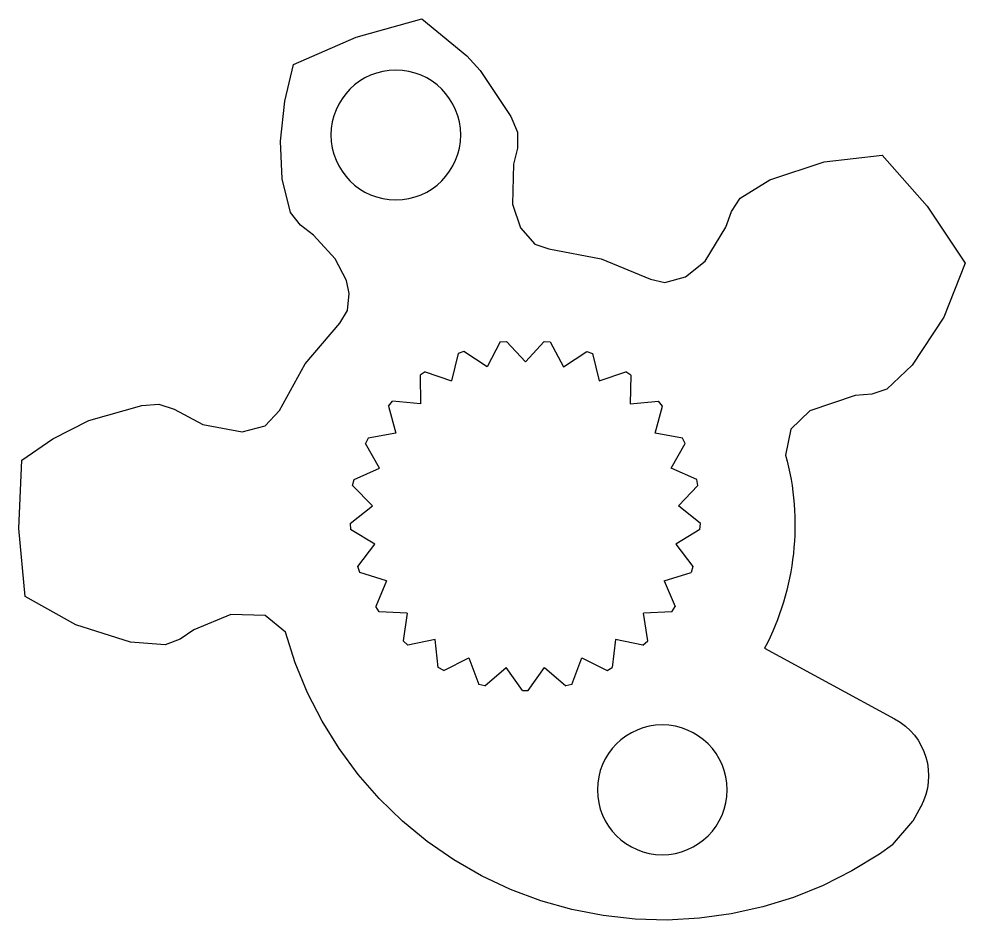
# Model space of a CAD drawing. Header units: millimetres. Extents: x -658 to 1307, y -81 to 472.
# Drawn here: x 1051.48 to 1066.06, y 37.39 to 51.28 of the extents above; entities that cross this region are included whole.
import ezdxf

# ---------------------------------------------------------------- set-up
doc = ezdxf.new("R2010")
doc.units = ezdxf.units.MM
doc.layers.get('0').update_dxf_attribs({"true_color": 0xffffff})
doc.layers.add('gears', color=134, linetype='Continuous', true_color=0x009987)

# ---------------------------------------------------------------- blocks, each defined once
blk = doc.blocks.new('Group_33')
for p, q in [((51.97, 136.04, 30), (62.1, 138.88, 30)), ((51.97, 136.04, 7.78), (62.1, 138.88, 7.78)), ((62.1, 138.88, 7.78), (62.1, 138.88, 30)), ((62.1, 138.88, 30), (69.02, 133.18, 30)), ((62.1, 138.88, 7.78), (69.02, 133.18, 7.78)), ((42.31, 131.86, 30), (51.97, 136.04, 30)), ((42.31, 131.86, 7.78), (51.97, 136.04, 7.78)), ((51.97, 136.04, 7.78), (51.97, 136.04, 30)), ((69.02, 133.18, 7.78), (69.02, 133.18, 30)), ((69.02, 133.18, 30), (71.1, 130.94, 30)), ((69.02, 133.18, 7.78), (71.1, 130.94, 7.78)), ((40.97, 126.21, 30), (42.31, 131.86, 30)), ((40.97, 126.21, 7.78), (42.31, 131.86, 7.78)), ((42.31, 131.86, 7.78), (42.31, 131.86, 30)), ((71.1, 130.94, 7.78), (71.1, 130.94, 30)), ((71.1, 130.94, 30), (75.84, 123.86, 30)), ((71.1, 130.94, 7.78), (75.84, 123.86, 7.78)), ((40.32, 120.02, 30), (40.97, 126.21, 30)), ((40.32, 120.02, 7.78), (40.97, 126.21, 7.78)), ((40.97, 126.21, 7.78), (40.97, 126.21, 30)), ((75.84, 123.86, 7.78), (75.84, 123.86, 30)), ((75.84, 123.86, 30), (76.83, 121.43, 30)), ((75.84, 123.86, 7.78), (76.83, 121.43, 7.78)), ((76.83, 121.43, 7.78), (76.83, 121.43, 30)), ((76.83, 121.43, 30), (76.84, 118.97, 30)), ((76.83, 121.43, 7.78), (76.84, 118.97, 7.78)), ((40.32, 120.02, 7.78), (40.32, 120.02, 30)), ((40.6, 114.24, 30), (40.32, 120.02, 30)), ((40.6, 114.24, 7.78), (40.32, 120.02, 7.78)), ((76.84, 118.97, 30), (76.25, 116.49, 30)), ((76.84, 118.97, 7.78), (76.25, 116.49, 7.78)), ((76.84, 118.97, 7.78), (76.84, 118.97, 30)), ((115.75, 114.07, 30), (124.13, 116.87, 30)), ((115.75, 114.07, 7.78), (124.13, 116.87, 7.78)), ((124.13, 116.87, 30), (133.04, 117.89, 30)), ((124.13, 116.87, 7.78), (133.04, 117.89, 7.78)), ((124.13, 116.87, 7.78), (124.13, 116.87, 30)), ((133.04, 117.89, 7.78), (133.04, 117.89, 30)), ((133.04, 117.89, 30), (140, 110, 30)), ((133.04, 117.89, 7.78), (140, 110, 7.78)), ((76.25, 116.49, 30), (76.1, 110.32, 30)), ((76.25, 116.49, 7.78), (76.1, 110.32, 7.78)), ((76.25, 116.49, 7.78), (76.25, 116.49, 30)), ((40.6, 114.24, 7.78), (40.6, 114.24, 30)), ((41.86, 109.03, 30), (40.6, 114.24, 30)), ((41.86, 109.03, 7.78), (40.6, 114.24, 7.78)), ((111.19, 111.26, 30), (115.75, 114.07, 30)), ((111.19, 111.26, 7.78), (115.75, 114.07, 7.78)), ((115.75, 114.07, 7.78), (115.75, 114.07, 30)), ((109.84, 109.2, 30), (111.19, 111.26, 30)), ((109.84, 109.2, 7.78), (111.19, 111.26, 7.78)), ((111.19, 111.26, 7.78), (111.19, 111.26, 30)), ((76.1, 110.32, 7.78), (76.1, 110.32, 30)), ((76.1, 110.32, 30), (77.3, 106.66, 30)), ((76.1, 110.32, 7.78), (77.3, 106.66, 7.78)), ((140, 110, 7.78), (140, 110, 30)), ((140, 110, 30), (145.83, 101.23, 30)), ((140, 110, 7.78), (145.83, 101.23, 7.78)), ((41.86, 109.03, 7.78), (41.86, 109.03, 30)), ((43.41, 107.11, 30), (41.86, 109.03, 30)), ((43.41, 107.11, 7.78), (41.86, 109.03, 7.78)), ((108.98, 106.8, 30), (109.84, 109.2, 30)), ((108.98, 106.8, 7.78), (109.84, 109.2, 7.78)), ((109.84, 109.2, 7.78), (109.84, 109.2, 30)), ((43.41, 107.11, 7.78), (43.41, 107.11, 30)), ((45.42, 105.56, 30), (43.41, 107.11, 30)), ((45.42, 105.56, 7.78), (43.41, 107.11, 7.78)), ((77.3, 106.66, 7.78), (77.3, 106.66, 30)), ((77.3, 106.66, 30), (79.52, 104.18, 30)), ((77.3, 106.66, 7.78), (79.52, 104.18, 7.78)), ((105.76, 101.55, 30), (108.98, 106.8, 30)), ((105.76, 101.55, 7.78), (108.98, 106.8, 7.78)), ((108.98, 106.8, 7.78), (108.98, 106.8, 30)), ((45.42, 105.56, 7.78), (45.42, 105.56, 30)), ((48.76, 101.91, 30), (45.42, 105.56, 30)), ((48.76, 101.91, 7.78), (45.42, 105.56, 7.78)), ((79.52, 104.18, 7.78), (79.52, 104.18, 30)), ((79.52, 104.18, 30), (81.67, 103.43, 30)), ((79.52, 104.18, 7.78), (81.67, 103.43, 7.78)), ((81.67, 103.43, 30), (89.73, 101.9, 30)), ((81.67, 103.43, 7.78), (89.73, 101.9, 7.78)), ((81.67, 103.43, 30), (81.67, 103.43, 7.78)), ((48.76, 101.91, 7.78), (48.76, 101.91, 30)), ((50.47, 98.57, 30), (48.76, 101.91, 30)), ((50.47, 98.57, 7.78), (48.76, 101.91, 7.78)), ((89.73, 101.9, 30), (97.33, 98.79, 30)), ((89.73, 101.9, 7.78), (97.33, 98.79, 7.78)), ((89.73, 101.9, 30), (89.73, 101.9, 7.78)), ((102.76, 99.13, 30), (105.76, 101.55, 30)), ((102.76, 99.13, 7.78), (105.76, 101.55, 7.78)), ((105.76, 101.55, 7.78), (105.76, 101.55, 30)), ((145.83, 101.23, 30), (142.54, 92.9, 30)), ((145.83, 101.23, 7.78), (142.54, 92.9, 7.78)), ((145.83, 101.23, 7.78), (145.83, 101.23, 30)), ((50.47, 98.57, 7.78), (50.47, 98.57, 30)), ((50.9, 96.56, 30), (50.47, 98.57, 30)), ((50.9, 96.56, 7.78), (50.47, 98.57, 7.78)), ((97.33, 98.79, 30), (99.54, 98.25, 30)), ((97.33, 98.79, 7.78), (99.54, 98.25, 7.78)), ((97.33, 98.79, 30), (97.33, 98.79, 7.78)), ((99.54, 98.25, 30), (102.76, 99.13, 30)), ((99.54, 98.25, 7.78), (102.76, 99.13, 7.78)), ((99.54, 98.25, 30), (99.54, 98.25, 7.78)), ((102.76, 99.13, 7.78), (102.76, 99.13, 30)), ((50.64, 93.94, 30), (50.9, 96.56, 30)), ((50.64, 93.94, 7.78), (50.9, 96.56, 7.78)), ((50.9, 96.56, 7.78), (50.9, 96.56, 30)), ((49.44, 92, 30), (50.64, 93.94, 30)), ((49.44, 92, 7.78), (50.64, 93.94, 7.78)), ((50.64, 93.94, 7.78), (50.64, 93.94, 30)), ((44.14, 85.73, 30), (49.44, 92, 30)), ((44.14, 85.73, 7.78), (49.44, 92, 7.78)), ((49.44, 92, 7.78), (49.44, 92, 30)), ((142.54, 92.9, 30), (137.68, 85.52, 30)), ((142.54, 92.9, 7.78), (137.68, 85.52, 7.78)), ((142.54, 92.9, 7.78), (142.54, 92.9, 30)), ((74.2, 89.11, 30), (72.18, 85.24, 30)), ((74.2, 89.11, 7.78), (72.18, 85.24, 7.78)), ((74.2, 89.11, 30), (75.15, 89.19, 30)), ((74.2, 89.11, 7.78), (75.15, 89.19, 7.78)), ((74.2, 89.11, 7.78), (74.2, 89.11, 30)), ((75.15, 89.19, 7.78), (75.15, 89.19, 30)), ((75.15, 89.19, 30), (78.07, 86.01, 30)), ((75.15, 89.19, 7.78), (78.07, 86.01, 7.78)), ((80.97, 89.19, 30), (78.07, 86.01, 30)), ((80.97, 89.19, 7.78), (78.07, 86.01, 7.78)), ((80.97, 89.19, 7.78), (80.97, 89.19, 30)), ((80.97, 89.19, 30), (81.9, 89.11, 30)), ((80.97, 89.19, 7.78), (81.9, 89.11, 7.78)), ((81.9, 89.11, 7.78), (81.9, 89.11, 30)), ((81.9, 89.11, 30), (83.94, 85.24, 30)), ((81.9, 89.11, 7.78), (83.94, 85.24, 7.78)), ((68.57, 87.64, 30), (67.69, 87.3, 30)), ((68.57, 87.64, 7.78), (67.69, 87.3, 7.78)), ((68.57, 87.64, 7.78), (68.57, 87.64, 30)), ((72.18, 85.24, 30), (68.57, 87.64, 30)), ((72.18, 85.24, 7.78), (68.57, 87.64, 7.78)), ((83.94, 85.24, 30), (87.55, 87.64, 30)), ((83.94, 85.24, 7.78), (87.55, 87.64, 7.78)), ((87.55, 87.64, 7.78), (87.55, 87.64, 30)), ((87.55, 87.64, 30), (88.43, 87.3, 30)), ((87.55, 87.64, 7.78), (88.43, 87.3, 7.78)), ((67.69, 87.3, 30), (66.68, 83.09, 30)), ((67.69, 87.3, 7.78), (66.68, 83.09, 7.78)), ((67.69, 87.3, 7.78), (67.69, 87.3, 30)), ((88.43, 87.3, 7.78), (88.43, 87.3, 30)), ((88.43, 87.3, 30), (89.44, 83.09, 30)), ((88.43, 87.3, 7.78), (89.44, 83.09, 7.78)), ((40.19, 78.54, 30), (44.14, 85.73, 30)), ((40.19, 78.54, 7.78), (44.14, 85.73, 7.78)), ((44.14, 85.73, 7.78), (44.14, 85.73, 30)), ((72.18, 85.24, 7.78), (72.18, 85.24, 30)), ((78.07, 86.01, 7.78), (78.07, 86.01, 30)), ((83.94, 85.24, 7.78), (83.94, 85.24, 30)), ((137.68, 85.52, 30), (133.78, 81.84, 30)), ((137.68, 85.52, 7.78), (133.78, 81.84, 7.78)), ((137.68, 85.52, 7.78), (137.68, 85.52, 30)), ((62.6, 84.49, 30), (61.82, 83.97, 30)), ((62.6, 84.49, 7.78), (61.82, 83.97, 7.78)), ((61.82, 83.97, 7.78), (61.82, 83.97, 30)), ((61.82, 83.97, 7.78), (61.88, 79.58, 7.78)), ((61.82, 83.97, 30), (61.88, 79.58, 30)), ((62.6, 84.49, 7.78), (62.6, 84.49, 30)), ((62.6, 84.49, 30), (66.68, 83.09, 30)), ((62.6, 84.49, 7.78), (66.68, 83.09, 7.78)), ((89.44, 83.09, 30), (93.55, 84.49, 30)), ((89.44, 83.09, 7.78), (93.55, 84.49, 7.78)), ((93.55, 84.49, 7.78), (93.55, 84.49, 30)), ((94.3, 83.97, 30), (93.55, 84.49, 30)), ((94.3, 83.97, 7.78), (93.55, 84.49, 7.78)), ((94.3, 83.97, 30), (94.22, 79.58, 30)), ((94.3, 83.97, 7.78), (94.22, 79.58, 7.78)), ((94.3, 83.97, 7.78), (94.3, 83.97, 30)), ((66.68, 83.09, 7.78), (66.68, 83.09, 30)), ((89.44, 83.09, 7.78), (89.44, 83.09, 30)), ((133.78, 81.84, 30), (131.44, 81.07, 30)), ((133.78, 81.84, 7.78), (131.44, 81.07, 7.78)), ((133.78, 81.84, 7.78), (133.78, 81.84, 30)), ((128.91, 80.86, 30), (121.91, 78.48, 30)), ((128.91, 80.86, 7.78), (121.91, 78.48, 7.78)), ((131.44, 81.07, 30), (128.91, 80.86, 30)), ((131.44, 81.07, 7.78), (128.91, 80.86, 7.78)), ((128.91, 80.86, 7.78), (128.91, 80.86, 30)), ((131.44, 81.07, 7.78), (131.44, 81.07, 30)), ((10.76, 76.99, 30), (18.95, 79.3, 30)), ((10.76, 76.99, 7.78), (18.95, 79.3, 7.78)), ((18.95, 79.3, 30), (21.58, 79.49, 30)), ((18.95, 79.3, 7.78), (21.58, 79.49, 7.78)), ((18.95, 79.3, 7.78), (18.95, 79.3, 30)), ((21.58, 79.49, 7.78), (21.58, 79.49, 30)), ((21.58, 79.49, 30), (23.92, 78.74, 30)), ((21.58, 79.49, 7.78), (23.92, 78.74, 7.78)), ((56.97, 79.22, 30), (57.56, 79.97, 30)), ((56.97, 79.22, 7.78), (57.56, 79.97, 7.78)), ((56.97, 79.22, 7.78), (56.97, 79.22, 30)), ((56.97, 79.22, 30), (58.1, 75.03, 30)), ((56.97, 79.22, 7.78), (58.1, 75.03, 7.78)), ((57.56, 79.97, 7.78), (57.56, 79.97, 30)), ((61.88, 79.58, 30), (57.56, 79.97, 30)), ((61.88, 79.58, 7.78), (57.56, 79.97, 7.78)), ((61.88, 79.58, 7.78), (61.88, 79.58, 30)), ((94.22, 79.58, 30), (98.58, 79.97, 30)), ((94.22, 79.58, 7.78), (98.58, 79.97, 7.78)), ((94.22, 79.58, 7.78), (94.22, 79.58, 30)), ((98.04, 75.03, 30), (99.18, 79.22, 30)), ((98.04, 75.03, 7.78), (99.18, 79.22, 7.78)), ((98.58, 79.97, 7.78), (98.58, 79.97, 30)), ((99.18, 79.22, 30), (98.58, 79.97, 30)), ((99.18, 79.22, 7.78), (98.58, 79.97, 7.78)), ((99.18, 79.22, 7.78), (99.18, 79.22, 30)), ((23.92, 78.74, 7.78), (23.92, 78.74, 30)), ((23.92, 78.74, 30), (28.36, 76.36, 30)), ((23.92, 78.74, 7.78), (28.36, 76.36, 7.78)), ((37.96, 76.15, 30), (40.19, 78.54, 30)), ((37.96, 76.15, 7.78), (40.19, 78.54, 7.78)), ((40.19, 78.54, 7.78), (40.19, 78.54, 30)), ((121.91, 78.48, 30), (118.97, 75.67, 30)), ((121.91, 78.48, 7.78), (118.97, 75.67, 7.78)), ((121.91, 78.48, 7.78), (121.91, 78.48, 30)), ((5.22, 74.16, 30), (10.76, 76.99, 30)), ((5.22, 74.16, 7.78), (10.76, 76.99, 7.78)), ((10.76, 76.99, 7.78), (10.76, 76.99, 30)), ((28.36, 76.36, 7.78), (28.36, 76.36, 30)), ((28.36, 76.36, 30), (34.43, 75.22, 30)), ((28.36, 76.36, 7.78), (34.43, 75.22, 7.78)), ((34.43, 75.22, 30), (37.96, 76.15, 30)), ((34.43, 75.22, 7.78), (37.96, 76.15, 7.78)), ((37.96, 76.15, 7.78), (37.96, 76.15, 30)), ((34.43, 75.22, 7.78), (34.43, 75.22, 30)), ((58.1, 75.03, 30), (53.84, 74.28, 30)), ((58.1, 75.03, 7.78), (53.84, 74.28, 7.78)), ((58.1, 75.03, 7.78), (58.1, 75.03, 30)), ((98.04, 75.03, 7.78), (98.04, 75.03, 30)), ((102.3, 74.28, 30), (98.04, 75.03, 30)), ((102.3, 74.28, 7.78), (98.04, 75.03, 7.78)), ((118.97, 75.67, 30), (118.16, 71.67, 30)), ((118.97, 75.67, 7.78), (118.16, 71.67, 7.78)), ((118.97, 75.67, 7.78), (118.97, 75.67, 30)), ((0.43, 70.88, 30), (5.22, 74.16, 30)), ((0.43, 70.88, 7.78), (5.22, 74.16, 7.78)), ((5.22, 74.16, 7.78), (5.22, 74.16, 30)), ((53.84, 74.28, 30), (53.43, 73.43, 30)), ((53.84, 74.28, 7.78), (53.43, 73.43, 7.78)), ((53.43, 73.43, 7.78), (53.43, 73.43, 30)), ((55.6, 69.66, 30), (53.43, 73.43, 30)), ((55.6, 69.66, 7.78), (53.43, 73.43, 7.78)), ((53.84, 74.28, 7.78), (53.84, 74.28, 30)), ((100.55, 69.66, 30), (102.69, 73.43, 30)), ((100.55, 69.66, 7.78), (102.69, 73.43, 7.78)), ((102.3, 74.28, 7.78), (102.3, 74.28, 30)), ((102.69, 73.43, 30), (102.3, 74.28, 30)), ((102.69, 73.43, 7.78), (102.3, 74.28, 7.78)), ((102.69, 73.43, 7.78), (102.69, 73.43, 30)), ((118.16, 71.67, 7.78), (118.16, 71.67, 30)), ((0, 60.37, 30), (0.43, 70.88, 30)), ((0, 60.37, 7.78), (0.43, 70.88, 7.78)), ((0.43, 70.88, 7.78), (0.43, 70.88, 30)), ((51.65, 67.9, 30), (55.6, 69.66, 30)), ((51.65, 67.9, 7.78), (55.6, 69.66, 7.78)), ((55.6, 69.66, 7.78), (55.6, 69.66, 30)), ((100.55, 69.66, 7.78), (100.55, 69.66, 30)), ((104.5, 67.9, 30), (100.55, 69.66, 30)), ((104.5, 67.9, 7.78), (100.55, 69.66, 7.78)), ((51.44, 66.95, 30), (51.65, 67.9, 30)), ((51.44, 66.95, 7.78), (51.65, 67.9, 7.78)), ((51.65, 67.9, 7.78), (51.65, 67.9, 30)), ((104.5, 67.9, 7.78), (104.5, 67.9, 30)), ((104.66, 66.95, 30), (104.5, 67.9, 30)), ((104.66, 66.95, 7.78), (104.5, 67.9, 7.78)), ((51.44, 66.95, 7.78), (51.44, 66.95, 30)), ((51.44, 66.95, 30), (54.49, 63.85, 30)), ((51.44, 66.95, 7.78), (54.49, 63.85, 7.78)), ((101.66, 63.85, 30), (104.66, 66.95, 30)), ((101.66, 63.85, 7.78), (104.66, 66.95, 7.78)), ((104.66, 66.95, 7.78), (104.66, 66.95, 30)), ((51.08, 61.13, 30), (54.49, 63.85, 30)), ((51.08, 61.13, 7.78), (54.49, 63.85, 7.78)), ((54.49, 63.85, 7.78), (54.49, 63.85, 30)), ((101.66, 63.85, 7.78), (101.66, 63.85, 30)), ((105.04, 61.13, 30), (101.66, 63.85, 30)), ((105.04, 61.13, 7.78), (101.66, 63.85, 7.78)), ((0, 60.37, 7.78), (0, 60.37, 30)), ((0.99, 49.89, 30), (0, 60.37, 30)), ((0.99, 49.89, 7.78), (0, 60.37, 7.78)), ((51.08, 61.13, 7.78), (51.08, 61.13, 30)), ((51.08, 61.13, 30), (51.13, 60.2, 30)), ((51.08, 61.13, 7.78), (51.13, 60.2, 7.78)), ((51.13, 60.2, 7.78), (51.13, 60.2, 30)), ((54.85, 57.93, 30), (51.13, 60.2, 30)), ((54.85, 57.93, 7.78), (51.13, 60.2, 7.78)), ((104.96, 60.2, 30), (101.27, 57.93, 30)), ((104.96, 60.2, 7.78), (101.27, 57.93, 7.78)), ((104.96, 60.2, 30), (105.04, 61.13, 30)), ((104.96, 60.2, 7.78), (105.04, 61.13, 7.78)), ((104.96, 60.2, 7.78), (104.96, 60.2, 30)), ((105.04, 61.13, 7.78), (105.04, 61.13, 30)), ((52.24, 54.47, 30), (54.85, 57.93, 30)), ((52.24, 54.47, 7.78), (54.85, 57.93, 7.78)), ((54.85, 57.93, 7.78), (54.85, 57.93, 30)), ((101.27, 57.93, 7.78), (101.27, 57.93, 30)), ((101.27, 57.93, 30), (103.85, 54.47, 30)), ((101.27, 57.93, 7.78), (103.85, 54.47, 7.78)), ((52.24, 54.47, 7.78), (52.24, 54.47, 30)), ((52.55, 53.57, 30), (52.24, 54.47, 30)), ((52.55, 53.57, 7.78), (52.24, 54.47, 7.78)), ((103.85, 54.47, 30), (103.6, 53.57, 30)), ((103.85, 54.47, 7.78), (103.6, 53.57, 7.78)), ((103.85, 54.47, 7.78), (103.85, 54.47, 30)), ((52.55, 53.57, 7.78), (52.55, 53.57, 30)), ((56.68, 52.3, 30), (52.55, 53.57, 30)), ((56.68, 52.3, 7.78), (52.55, 53.57, 7.78)), ((99.44, 52.3, 30), (103.6, 53.57, 30)), ((99.44, 52.3, 7.78), (103.6, 53.57, 7.78)), ((103.6, 53.57, 7.78), (103.6, 53.57, 30)), ((56.68, 52.3, 30), (55.03, 48.3, 30)), ((56.68, 52.3, 7.78), (55.03, 48.3, 7.78)), ((56.68, 52.3, 7.78), (56.68, 52.3, 30)), ((99.44, 52.3, 7.78), (99.44, 52.3, 30)), ((99.44, 52.3, 30), (101.14, 48.3, 30)), ((99.44, 52.3, 7.78), (101.14, 48.3, 7.78)), ((0.99, 49.89, 7.78), (0.99, 49.89, 30)), ((8.79, 45.48, 30), (0.99, 49.89, 30)), ((8.79, 45.48, 7.78), (0.99, 49.89, 7.78)), ((55.03, 48.3, 7.78), (55.03, 48.3, 30)), ((55.52, 47.49, 30), (55.03, 48.3, 30)), ((55.52, 47.49, 7.78), (55.03, 48.3, 7.78)), ((100.63, 47.49, 30), (101.14, 48.3, 30)), ((100.63, 47.49, 7.78), (101.14, 48.3, 7.78)), ((101.14, 48.3, 7.78), (101.14, 48.3, 30)), ((32.67, 47.08, 30), (26.97, 44.72, 30)), ((32.67, 47.08, 7.78), (26.97, 44.72, 7.78)), ((32.67, 47.08, 7.78), (32.67, 47.08, 30)), ((37.95, 46.94, 30), (32.67, 47.08, 30)), ((37.95, 46.94, 7.78), (32.67, 47.08, 7.78)), ((37.95, 46.94, 7.78), (37.95, 46.94, 30)), ((41.1, 44.35, 30), (37.95, 46.94, 30)), ((41.1, 44.35, 7.78), (37.95, 46.94, 7.78)), ((55.52, 47.49, 7.78), (55.52, 47.49, 30)), ((59.86, 47.29, 30), (55.52, 47.49, 30)), ((59.86, 47.29, 7.78), (55.52, 47.49, 7.78)), ((59.86, 47.29, 30), (59.24, 43.03, 30)), ((59.86, 47.29, 7.78), (59.24, 43.03, 7.78)), ((59.86, 47.29, 7.78), (59.86, 47.29, 30)), ((100.63, 47.49, 30), (96.26, 47.29, 30)), ((100.63, 47.49, 7.78), (96.26, 47.29, 7.78)), ((96.26, 47.29, 7.78), (96.26, 47.29, 30)), ((96.91, 43.03, 30), (96.26, 47.29, 30)), ((96.91, 43.03, 7.78), (96.26, 47.29, 7.78)), ((100.63, 47.49, 7.78), (100.63, 47.49, 30)), ((8.79, 45.48, 7.78), (8.79, 45.48, 30)), ((17.22, 42.82, 30), (8.79, 45.48, 30)), ((17.22, 42.82, 7.78), (8.79, 45.48, 7.78)), ((26.97, 44.72, 30), (24.86, 43.28, 30)), ((26.97, 44.72, 7.78), (24.86, 43.28, 7.78)), ((26.97, 44.72, 7.78), (26.97, 44.72, 30)), ((41.1, 44.35, 7.78), (41.1, 44.35, 30)), ((17.22, 42.82, 7.78), (17.22, 42.82, 30)), ((22.56, 42.41, 30), (17.22, 42.82, 30)), ((22.56, 42.41, 7.78), (17.22, 42.82, 7.78)), ((24.86, 43.28, 30), (22.56, 42.41, 30)), ((24.86, 43.28, 7.78), (22.56, 42.41, 7.78)), ((22.56, 42.41, 7.78), (22.56, 42.41, 30)), ((24.86, 43.28, 7.78), (24.86, 43.28, 30)), ((59.24, 43.03, 7.78), (59.24, 43.03, 30)), ((59.94, 42.38, 30), (59.24, 43.03, 30)), ((59.94, 42.38, 7.78), (59.24, 43.03, 7.78)), ((64.18, 43.23, 30), (59.94, 42.38, 30)), ((64.18, 43.23, 7.78), (59.94, 42.38, 7.78)), ((59.94, 42.38, 7.78), (59.94, 42.38, 30)), ((64.18, 43.23, 7.78), (64.18, 43.23, 30)), ((64.64, 38.94, 30), (64.18, 43.23, 30)), ((64.64, 38.94, 7.78), (64.18, 43.23, 7.78)), ((91.95, 43.23, 30), (91.45, 38.94, 30)), ((91.95, 43.23, 7.78), (91.45, 38.94, 7.78)), ((91.95, 43.23, 7.78), (91.95, 43.23, 30)), ((96.18, 42.38, 30), (91.95, 43.23, 30)), ((96.18, 42.38, 7.78), (91.95, 43.23, 7.78)), ((96.18, 42.38, 30), (96.91, 43.03, 30)), ((96.18, 42.38, 7.78), (96.91, 43.03, 7.78)), ((96.18, 42.38, 7.78), (96.18, 42.38, 30)), ((96.91, 43.03, 7.78), (96.91, 43.03, 30)), ((114.93, 41.89, 7.78), (114.93, 41.89, 30)), ((114.93, 41.89, 30), (134.97, 31.03, 30)), ((114.93, 41.89, 7.78), (134.97, 31.03, 7.78)), ((42.6, 39.63, 7.78), (42.6, 39.63, 30)), ((65.47, 38.48, 30), (69.37, 40.42, 30)), ((65.47, 38.48, 7.78), (69.37, 40.42, 7.78)), ((69.37, 40.42, 7.78), (69.37, 40.42, 30)), ((69.37, 40.42, 30), (70.87, 36.31, 30)), ((69.37, 40.42, 7.78), (70.87, 36.31, 7.78)), ((85.23, 36.31, 30), (86.78, 40.42, 30)), ((85.23, 36.31, 7.78), (86.78, 40.42, 7.78)), ((86.78, 40.42, 7.78), (86.78, 40.42, 30)), ((86.78, 40.42, 30), (90.65, 38.48, 30)), ((86.78, 40.42, 7.78), (90.65, 38.48, 7.78)), ((64.64, 38.94, 7.78), (64.64, 38.94, 30)), ((65.47, 38.48, 30), (64.64, 38.94, 30)), ((65.47, 38.48, 7.78), (64.64, 38.94, 7.78)), ((65.47, 38.48, 7.78), (65.47, 38.48, 30)), ((71.8, 36.1, 30), (75.1, 38.92, 30)), ((71.8, 36.1, 7.78), (75.1, 38.92, 7.78)), ((75.1, 38.92, 7.78), (75.1, 38.92, 30)), ((77.61, 35.38, 30), (75.1, 38.92, 30)), ((77.61, 35.38, 7.78), (75.1, 38.92, 7.78)), ((78.51, 35.38, 30), (81.02, 38.92, 30)), ((78.51, 35.38, 7.78), (81.02, 38.92, 7.78)), ((81.02, 38.92, 7.78), (81.02, 38.92, 30)), ((81.02, 38.92, 30), (84.32, 36.1, 30)), ((81.02, 38.92, 7.78), (84.32, 36.1, 7.78)), ((90.65, 38.48, 30), (91.45, 38.94, 30)), ((90.65, 38.48, 7.78), (91.45, 38.94, 7.78)), ((90.65, 38.48, 7.78), (90.65, 38.48, 30)), ((91.45, 38.94, 7.78), (91.45, 38.94, 30)), ((44.48, 35.04, 7.78), (44.48, 35.04, 30)), ((70.87, 36.31, 7.78), (70.87, 36.31, 30)), ((71.8, 36.1, 30), (70.87, 36.31, 30)), ((71.8, 36.1, 7.78), (70.87, 36.31, 7.78)), ((71.8, 36.1, 7.78), (71.8, 36.1, 30)), ((77.61, 35.38, 7.78), (77.61, 35.38, 30)), ((77.61, 35.38, 30), (78.51, 35.38, 30)), ((77.61, 35.38, 7.78), (78.51, 35.38, 7.78)), ((78.51, 35.38, 7.78), (78.51, 35.38, 30)), ((85.23, 36.31, 30), (84.32, 36.1, 30)), ((85.23, 36.31, 7.78), (84.32, 36.1, 7.78)), ((84.32, 36.1, 7.78), (84.32, 36.1, 30)), ((85.23, 36.31, 7.78), (85.23, 36.31, 30)), ((46.73, 30.63, 7.78), (46.73, 30.63, 30)), ((134.97, 31.03, 7.78), (134.97, 31.03, 30)), ((136.08, 30.33, 7.78), (136.08, 30.33, 30)), ((137.09, 29.5, 7.78), (137.09, 29.5, 30)), ((137.98, 28.54, 7.78), (137.98, 28.54, 30)), ((49.34, 26.42, 7.78), (49.34, 26.42, 30)), ((138.73, 27.47, 7.78), (138.73, 27.47, 30)), ((139.34, 26.31, 7.78), (139.34, 26.31, 30)), ((139.8, 25.09, 7.78), (139.8, 25.09, 30)), ((140.08, 23.81, 7.78), (140.08, 23.81, 30)), ((52.28, 22.43, 7.78), (52.28, 22.43, 30)), ((140.21, 22.51, 7.78), (140.21, 22.51, 30)), ((140.16, 21.2, 7.78), (140.16, 21.2, 30)), ((139.94, 19.91, 7.78), (139.94, 19.91, 30)), ((55.55, 18.71, 7.78), (55.55, 18.71, 30)), ((139.55, 18.66, 7.78), (139.55, 18.66, 30)), ((139, 17.48, 30), (137.8, 15.26, 30)), ((139, 17.48, 7.78), (137.8, 15.26, 7.78)), ((139, 17.48, 7.78), (139, 17.48, 30)), ((59.11, 15.26, 7.78), (59.11, 15.26, 30)), ((134.62, 11.62, 30), (137.8, 15.26, 30)), ((134.62, 11.62, 7.78), (137.8, 15.26, 7.78)), ((137.8, 15.26, 7.78), (137.8, 15.26, 30)), ((62.94, 12.12, 7.78), (62.94, 12.12, 30)), ((134.62, 11.62, 7.78), (134.62, 11.62, 30)), ((67.01, 9.3, 7.78), (67.01, 9.3, 30)), ((132.62, 10.16, 7.78), (132.62, 10.16, 30)), ((128.39, 7.57, 7.78), (128.39, 7.57, 30)), ((71.31, 6.83, 7.78), (71.31, 6.83, 30)), ((75.79, 4.72, 7.78), (75.79, 4.72, 30)), ((123.96, 5.35, 7.78), (123.96, 5.35, 30)), ((80.43, 2.98, 7.78), (80.43, 2.98, 30)), ((119.37, 3.49, 7.78), (119.37, 3.49, 30)), ((85.2, 1.64, 7.78), (85.2, 1.64, 30)), ((114.64, 2.02, 7.78), (114.64, 2.02, 30)), ((90.07, 0.69, 7.78), (90.07, 0.69, 30)), ((94.99, 0.14, 7.78), (94.99, 0.14, 30)), ((99.94, 0, 7.78), (99.94, 0, 30)), ((104.89, 0.27, 7.78), (104.89, 0.27, 30)), ((109.8, 0.94, 7.78), (109.8, 0.94, 30))]:
    blk.add_line(p, q)
for points in [[(134.62, 11.62, 30), (132.62, 10.16, 30), (128.39, 7.57, 30), (123.96, 5.35, 30), (119.37, 3.49, 30), (114.64, 2.02, 30), (109.8, 0.94, 30), (104.89, 0.27, 30), (99.94, 0, 30), (94.99, 0.14, 30), (90.07, 0.69, 30), (85.2, 1.64, 30), (80.43, 2.98, 30), (75.79, 4.72, 30), (71.31, 6.83, 30), (67.01, 9.3, 30), (62.94, 12.12, 30), (59.11, 15.26, 30), (55.55, 18.71, 30), (52.28, 22.43, 30), (49.34, 26.42, 30), (46.73, 30.63, 30), (44.48, 35.04, 30), (42.6, 39.63, 30), (41.1, 44.35, 30)], [(134.62, 11.62, 7.78), (132.62, 10.16, 7.78), (128.39, 7.57, 7.78), (123.96, 5.35, 7.78), (119.37, 3.49, 7.78), (114.64, 2.02, 7.78), (109.8, 0.94, 7.78), (104.89, 0.27, 7.78), (99.94, 0, 7.78), (94.99, 0.14, 7.78), (90.07, 0.69, 7.78), (85.2, 1.64, 7.78), (80.43, 2.98, 7.78), (75.79, 4.72, 7.78), (71.31, 6.83, 7.78), (67.01, 9.3, 7.78), (62.94, 12.12, 7.78), (59.11, 15.26, 7.78), (55.55, 18.71, 7.78), (52.28, 22.43, 7.78), (49.34, 26.42, 7.78), (46.73, 30.63, 7.78), (44.48, 35.04, 7.78), (42.6, 39.63, 7.78), (41.1, 44.35, 7.78)]]:
    blk.add_polyline3d(points)
at = {"extrusion": (-5.48321e-09, -3.38767e-09, -1)}
for centre in [(-58.09, 120.99, -30), (-99.16, 20.07, -30)]:
    blk.add_circle(centre, 10, dxfattribs=at)
at = {"extrusion": (-6.4327e-09, -5.39768e-09, -1)}
for centre in [(-78.61, 60.89, -30), (-78.61, 60.89, -7.78)]:
    blk.add_arc(centre, 41, 164.7547, 207.6174, dxfattribs=at)
at = {"extrusion": (2.47504e-09, 6.8295e-11, -1)}
blk.add_arc((-130.21, 22.24, -30), 10, 118.4466, 208.4466, dxfattribs=at)
at = {"extrusion": (2.47504e-09, 6.82921e-11, -1)}
blk.add_arc((-130.21, 22.24, -7.78), 10, 118.4466, 208.4466, dxfattribs=at)
at = {"layer": 'gears'}
for p, q in [((119.19, 66.67, 7.78), (119.19, 66.67, 30)), ((119.6, 61.58, 7.78), (119.6, 61.58, 30)), ((119.37, 56.47, 7.78), (119.37, 56.47, 30)), ((118.5, 51.44, 7.78), (118.5, 51.44, 30)), ((117.01, 46.55, 7.78), (117.01, 46.55, 30))]:
    blk.add_line(p, q, dxfattribs=at)

msp = doc.modelspace()

# ---------------------------------------------------------------- block references
at = {"xscale": 0.1, "yscale": 0.1, "zscale": 0.1349999999999999}
msp.add_blockref('Group_33', (1051.476, 37.388, -1.05), dxfattribs=at)

doc.saveas('drawing.dxf')
